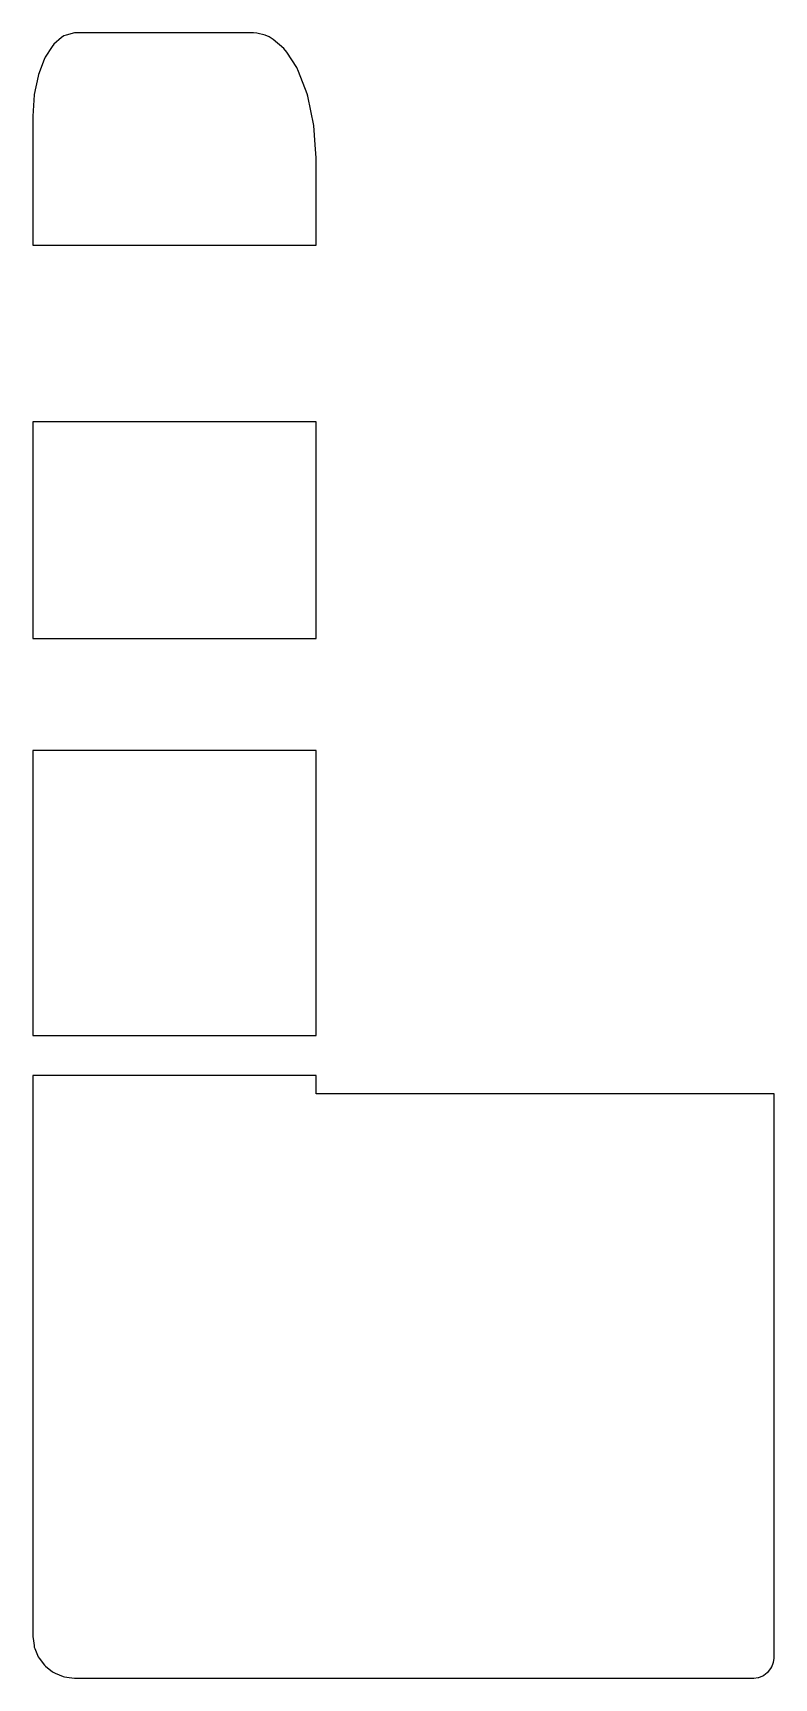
# Model space of a CAD drawing. Header units: metres. Extents: x 2.4 to 38, y -16 to 62.9.
import ezdxf

# ---------------------------------------------------------------- set-up
doc = ezdxf.new("R2010")
doc.units = ezdxf.units.M

msp = doc.modelspace()

# ---------------------------------------------------------------- linework, layer by layer
for p, q in [((3.4, 62.407), (3.323, 62.289)), ((3.776, 62.718), (3.4, 62.407)), ((3.882, 62.807), (3.776, 62.718)), ((4.002, 62.838), (3.882, 62.807)), ((4.4, 62.943), (4.002, 62.838)), ((7.672, 62.943), (4.4, 62.943)), ((13, 62.943), (7.672, 62.943)), ((13.149, 62.923), (13, 62.943)), ((13.561, 62.831), (13.149, 62.923)), ((13.745, 62.754), (13.561, 62.831)), ((13.934, 62.622), (13.745, 62.754)), ((14.447, 62.195), (13.934, 62.622)), ((2.943, 61.659), (2.668, 60.943)), ((2.986, 61.771), (2.943, 61.659)), ((3.323, 62.289), (2.986, 61.771)), ((14.593, 62.012), (14.447, 62.195)), ((15.071, 61.275), (14.593, 62.012)), ((2.654, 60.874), (2.47, 59.986)), ((2.668, 60.943), (2.654, 60.874)), ((15.163, 61.093), (15.071, 61.275)), ((15.571, 60.024), (15.163, 61.093)), ((15.609, 59.903), (15.571, 60.024)), ((2.468, 59.977), (2.4, 58.943)), ((2.47, 59.986), (2.468, 59.979)), ((2.468, 59.979), (2.468, 59.978)), ((2.468, 59.978), (2.468, 59.977)), ((15.898, 58.497), (15.609, 59.903)), ((2.4, 58.943), (2.4, 53)), ((15.898, 58.496), (15.898, 58.497)), ((15.965, 57.572), (15.898, 58.496)), ((16, 56.943), (15.965, 57.572)), ((16, 52.975), (16, 56.943)), ((2.4, 53), (2.4, 52.837)), ((16, 52.751), (16, 52.975)), ((16, 52.975), (16, 52.975)), ((2.4, 52.837), (2.4, 52.751)), ((2.4, 52.751), (2.702, 52.751)), ((2.702, 52.751), (16, 52.751)), ((15.698, 44.283), (2.4, 44.283)), ((2.4, 44.283), (2.4, 44.178)), ((16, 44.283), (15.698, 44.283)), ((16, 44.09), (16, 44.283)), ((2.4, 44.178), (2.4, 44.09)), ((2.4, 44.09), (2.4, 40.01)), ((16, 43.706), (16, 44.09)), ((16, 37.162), (16, 43.706)), ((2.4, 40.01), (2.4, 37.162)), ((2.4, 37.162), (2.4, 35.675)), ((16, 33.89), (16, 37.162)), ((2.4, 35.675), (2.4, 33.89)), ((2.4, 33.89), (10.862, 33.89)), ((10.862, 33.89), (16, 33.89)), ((16, 33.89), (16, 33.89)), ((7.538, 28.502), (2.4, 28.502)), ((2.4, 28.502), (2.4, 27.048)), ((16, 28.502), (7.538, 28.502)), ((16, 25.23), (16, 28.502)), ((2.4, 27.048), (2.4, 25.23)), ((2.4, 25.23), (2.4, 23.036)), ((16, 21.574), (16, 25.23)), ((2.4, 23.036), (2.4, 21.574)), ((2.4, 21.574), (2.4, 18.512)), ((16, 14.838), (16, 21.574)), ((2.4, 18.512), (2.4, 14.838)), ((2.4, 14.838), (5.422, 14.838)), ((5.422, 14.838), (16, 14.838)), ((16, 14.838), (16, 14.838)), ((12.978, 12.914), (2.4, 12.914)), ((2.4, 12.914), (2.4, 9.239)), ((16, 12.914), (12.978, 12.914)), ((16, 12.273), (16, 12.914)), ((16, 12.029), (16, 12.273)), ((16, 12.273), (16, 12.273)), ((20.811, 12.029), (16, 12.029)), ((31.479, 12.029), (20.811, 12.029)), ((38, 12.029), (31.479, 12.029)), ((38, -3.132), (38, 12.029)), ((2.4, 9.239), (2.4, 6.178)), ((2.4, 6.178), (2.4, 4.631)), ((2.4, 4.631), (2.4, 4.363)), ((2.4, 4.363), (2.4, 3.666)), ((2.4, 3.666), (2.4, 3.624)), ((2.4, 3.624), (2.4, 3.585)), ((2.4, 3.585), (2.4, 3.553)), ((2.4, 3.553), (2.4, -10.111)), ((38, -14.186), (38, -3.132)), ((2.4, -10.111), (2.4, -10.325)), ((2.4, -10.325), (2.4, -10.675)), ((2.4, -10.675), (2.4, -13.988)), ((2.4, -13.988), (2.4, -14)), ((2.4, -14), (2.428, -14.214)), ((38, -14.498), (38, -14.186)), ((2.428, -14.214), (2.456, -14.428)), ((2.456, -14.428), (2.459, -14.468)), ((2.459, -14.468), (2.466, -14.509)), ((2.466, -14.509), (2.494, -14.586)), ((2.494, -14.586), (2.658, -14.981)), ((2.658, -14.981), (2.699, -15.046)), ((38, -14.786), (38, -14.498)), ((38, -15), (38, -14.786)), ((2.699, -15.046), (2.958, -15.383)), ((2.958, -15.383), (3.008, -15.434)), ((3.008, -15.434), (3.344, -15.692)), ((3.344, -15.692), (3.402, -15.733)), ((3.402, -15.733), (3.469, -15.764)), ((3.469, -15.764), (3.851, -15.922)), ((37.51, -15.86), (37.671, -15.736)), ((37.671, -15.736), (37.723, -15.689)), ((37.723, -15.689), (37.842, -15.534)), ((37.842, -15.534), (37.885, -15.46)), ((37.885, -15.46), (37.957, -15.286)), ((37.957, -15.286), (37.971, -15.238)), ((37.971, -15.238), (37.995, -15.056)), ((37.995, -15.056), (38, -15)), ((3.851, -15.922), (3.922, -15.94)), ((3.922, -15.94), (4.144, -15.978)), ((4.144, -15.978), (4.4, -16)), ((4.4, -16), (12.755, -16)), ((12.755, -16), (16.166, -16)), ((16.166, -16), (17.807, -16)), ((17.807, -16), (36.125, -16)), ((36.125, -16), (37, -16)), ((37, -16), (37.02, -15.999)), ((37.02, -15.999), (37.226, -15.972)), ((37.226, -15.972), (37.245, -15.969)), ((37.245, -15.969), (37.264, -15.964)), ((37.264, -15.964), (37.457, -15.885)), ((37.457, -15.885), (37.51, -15.86))]:
    msp.add_line(p, q)

doc.saveas('drawing.dxf')
